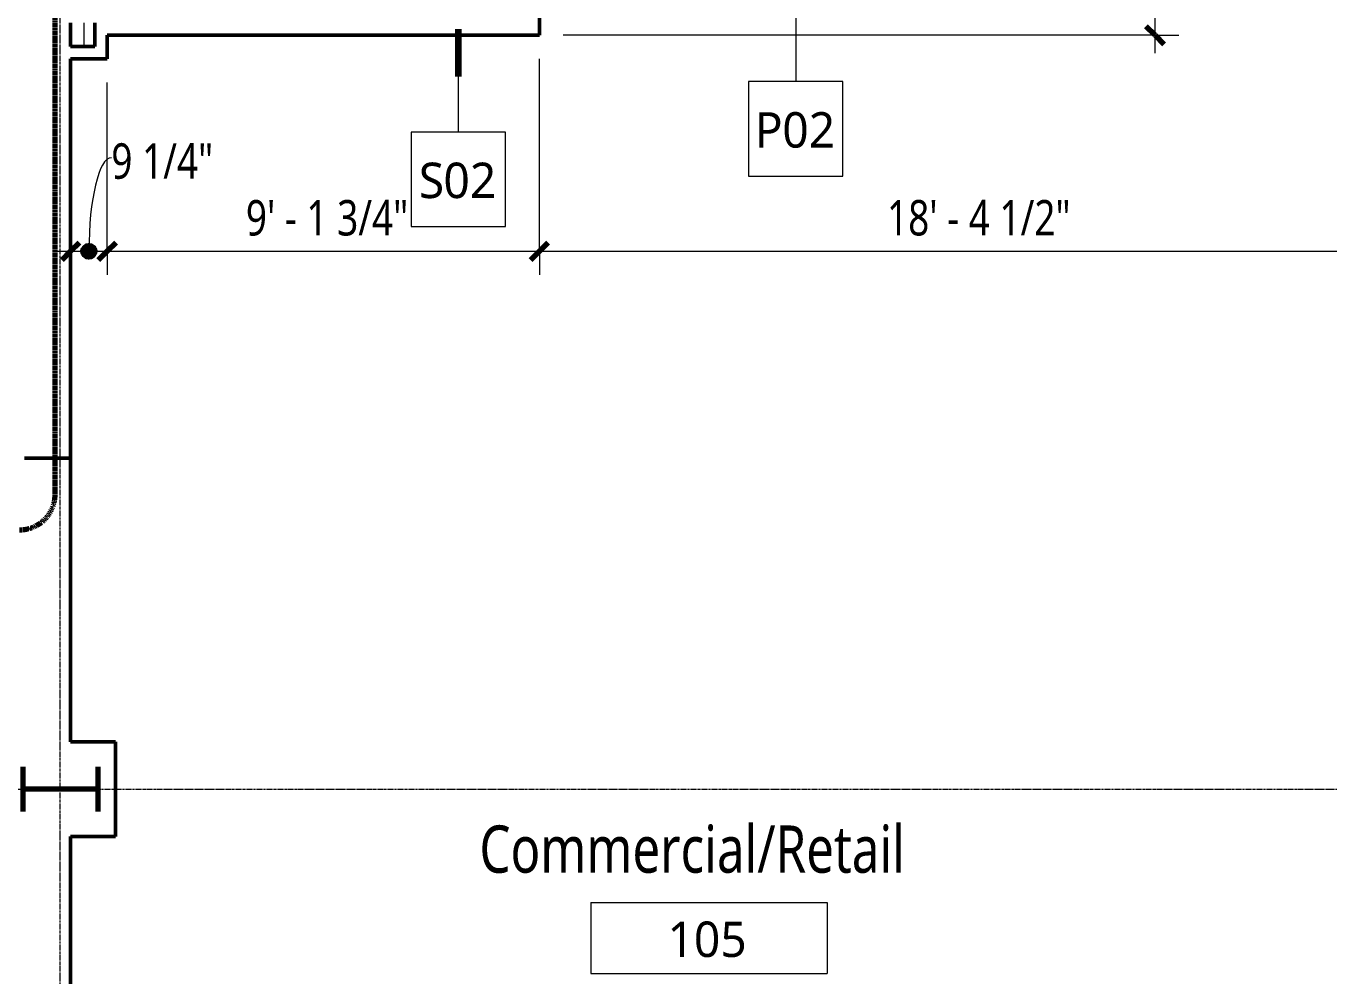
# Model space of a CAD drawing. Header units: inches. Extents: x -1548 to 1644, y -860 to 924.
# Drawn here: x -599.7 to -269, y -17.4 to 223.7 of the extents above; entities that cross this region are included whole.
import ezdxf

# ---------------------------------------------------------------- set-up
doc = ezdxf.new("R2010")
doc.units = ezdxf.units.IN
doc.header["$MEASUREMENT"] = 0
doc.linetypes.add('Dash Dot 3_16_', pattern=[0.3125, 0.1875, -0.0625, 0, -0.0625])
doc.linetypes.add('Grid Line', pattern=[0.875, 0.5, -0.125, 0.125, -0.125])
for name, color, linetype, lineweight in [('A-ANNO-DIMS', 211, 'Continuous', 9), ('A-ANNO-DIMS-96', 211, 'Continuous', 9), ('A-ANNO-SYMB', 150, 'Continuous', 9), ('A-AREA-IDEN', 2, 'Continuous', 9), ('A-WALL', 113, 'Continuous', 13), ('A-WALL-IDEN', 211, 'Continuous', 9), ('I-WALL', 2, 'Continuous', 13), ('S-COLS', 52, 'Continuous', 9), ('S-COLS-SYMB', 171, 'Continuous', 70), ('S-GRID', 1, 'Continuous', 9)]:
    doc.layers.add(name, color=color, linetype=linetype, lineweight=lineweight)
doc.styles.add('Trebuchet MS', font='trebuc.ttf', dxfattribs={"width": 0.8, "height": 9})
doc.styles.add('Trebuchet MS_1', font='trebuc.ttf', dxfattribs={"height": 9})
doc.styles.add('Trebuchet MS_B', font='trebucbd.ttf', dxfattribs={"width": 0.8, "height": 12})
doc.dimstyles.new('Linear_-_3_32__Trebuchet_MS', dxfattribs={"dimscale": 12, "dimtxt": 9.278558, "dimasz": 0.375, "dimexe": 0.5, "dimexo": 0.5, "dimgap": 0.125, "dimtad": 1, "dimdec": 4, "dimrnd": 0.0625, "dimzin": 3, "dimdsep": 46, "dimlunit": 4, "dimtxsty": 'Trebuchet MS', "dimblk1": 'OBLIQUE', "dimblk2": 'OBLIQUE', "dimsah": 1, "dimcen": 0.09, "dimdle": 0.375, "dimazin": 0, "dimtfac": 1, "dimtdec": 4, "dimtix": 1, "dimtmove": 0, "dimatfit": 3, "dimfxl": 1, "dimtvp": 1, "dimfrac": 2, "dimtolj": 1, "dimtzin": 0, "dimarcsym": 2})
doc.dimstyles.new('Linear_-_3_32__Trebuchet_MS_1', dxfattribs={"dimscale": 12, "dimtxt": 9.278558, "dimasz": 0.375, "dimexe": 0.5, "dimexo": 0.5, "dimgap": 0.125, "dimtad": 1, "dimdec": 4, "dimrnd": 0.0625, "dimzin": 3, "dimdsep": 46, "dimlunit": 4, "dimtxsty": 'Trebuchet MS', "dimblk1": 'OBLIQUE', "dimblk2": 'OBLIQUE', "dimsah": 1, "dimcen": 0.09, "dimdle": 0.375, "dimazin": 0, "dimtfac": 1, "dimtdec": 4, "dimtix": 1, "dimtmove": 1, "dimatfit": 3, "dimfxl": 1, "dimtvp": 1, "dimfrac": 2, "dimtolj": 1, "dimtzin": 0, "dimarcsym": 2})

# ---------------------------------------------------------------- blocks, each defined once
blk = doc.blocks.new('W Shapes-Column - W18x119-938864-L1')
at = {"layer": 'S-COLS-SYMB', "color": 250}
for p, q in [((-5.65, 9.5), (5.65, 9.5)), ((0, 9.5), (0, -9.5)), ((-5.65, -9.5), (5.65, -9.5))]:
    blk.add_line(p, q, dxfattribs=at)
blk = doc.blocks.new('Snowdon Towers Sample Structural_rvt-1-L1')
at = {"layer": 'S-COLS', "lineweight": 9, "rotation": 269.9999999999995}
blk.add_blockref('W Shapes-Column - W18x119-938864-L1', (-591, 30), dxfattribs=at)
blk = doc.blocks.new('Room Tag - Room Tag-516732-L1')
at = {"layer": 'A-AREA-IDEN'}
for p, q in [((-0.3125, 0), (-0.3125, -0.1875)), ((-0.3125, 0), (0.3125, 0)), ((0.3125, 0), (0.3125, -0.1875)), ((-0.3125, -0.1875), (0.3125, -0.1875))]:
    blk.add_line(p, q, dxfattribs=at)
blk = doc.blocks.new('DIMBLOCK18-L1')
at = {"layer": 'A-ANNO-DIMS-96', "lineweight": 70}
h = blk.add_hatch(color=256, dxfattribs=at)
edge = h.paths.add_edge_path()
edge.add_arc((-583.74, 166.55), 1.5, 0, 360)
at = {"layer": 'A-ANNO-DIMS-96'}
for p, q in [((-579.1, 166.55), (-579.1, 209.38)), ((-588.37, 166.55), (-588.37, 172.55)), ((-592.87, 166.55), (-579.1, 166.55)), ((-588.37, 166.55), (-588.37, 163.73)), ((-579.1, 166.55), (-579.1, 160.55))]:
    blk.add_line(p, q, dxfattribs=at)
at = {"layer": 'A-ANNO-DIMS-96', "lineweight": 70}
for p, q in [((-588.37, 166.55), (-586.12, 168.8)), ((-579.1, 166.55), (-576.85, 168.8)), ((-588.37, 166.55), (-590.62, 164.3)), ((-579.1, 166.55), (-581.35, 164.3))]:
    blk.add_line(p, q, dxfattribs=at)
blk.add_circle((-583.74, 166.55), 1.5, dxfattribs=at)
at = {"layer": 'A-ANNO-DIMS-96'}
blk.add_ellipse((-578.04, 166.55), major_axis=(0, 23.76), ratio=0.239869, start_param=0, end_param=1.570796, dxfattribs=at)
at = {"layer": 'A-ANNO-DIMS-96', "color": 0, "insert": (-578.04, 193.96), "char_height": 9, "width": 29.4398, "attachment_point": 1, "line_spacing_factor": 1.048425, "style": 'Trebuchet MS'}
blk.add_mtext('9 1/4"', dxfattribs=at)
blk = doc.blocks.new('_Oblique')
at = {"color": 0, "linetype": 'ByBlock', "lineweight": -2}
blk.add_line((-0.5, -0.5), (0.5, 0.5), dxfattribs=at)
blk = doc.blocks.new('DIMBLOCK19-L1')
at = {"layer": 'A-ANNO-DIMS-96'}
for p, q in [((-469.38, 166.55), (-469.38, 215.38)), ((-579.1, 166.55), (-579.1, 209.38)), ((-579.1, 166.55), (-469.38, 166.55)), ((-579.1, 166.55), (-579.1, 160.55)), ((-469.38, 166.55), (-469.38, 160.55))]:
    blk.add_line(p, q, dxfattribs=at)
at = {"layer": 'A-ANNO-DIMS-96', "lineweight": 70}
for p, q in [((-579.1, 166.55), (-576.85, 168.8)), ((-469.38, 166.55), (-467.13, 168.8)), ((-579.1, 166.55), (-581.35, 164.3)), ((-469.38, 166.55), (-471.63, 164.3))]:
    blk.add_line(p, q, dxfattribs=at)
at = {"layer": 'A-ANNO-DIMS-96', "color": 0, "insert": (-543.89, 179.56), "char_height": 9, "width": 47.1791, "attachment_point": 1, "line_spacing_factor": 1.048425, "style": 'Trebuchet MS'}
blk.add_mtext('9\' - 1 3/4"', dxfattribs=at)
blk = doc.blocks.new('DIMBLOCK20-L1')
at = {"layer": 'A-ANNO-DIMS-96'}
for p, q in [((-469.38, 166.55), (-469.38, 215.38)), ((-248.87, 166.55), (-248.87, 172.55)), ((-469.38, 166.55), (-244.37, 166.55)), ((-469.38, 166.55), (-469.38, 160.55)), ((-248.87, 166.55), (-248.87, 163.73))]:
    blk.add_line(p, q, dxfattribs=at)
at = {"layer": 'A-ANNO-DIMS-96', "lineweight": 70}
for p, q in [((-469.38, 166.55), (-467.13, 168.8)), ((-248.87, 166.55), (-246.62, 168.8)), ((-469.38, 166.55), (-471.63, 164.3)), ((-248.87, 166.55), (-251.12, 164.3))]:
    blk.add_line(p, q, dxfattribs=at)
at = {"layer": 'A-ANNO-DIMS-96', "color": 0, "insert": (-381.14, 179.56), "char_height": 9, "width": 52.8406, "attachment_point": 1, "line_spacing_factor": 1.048425, "style": 'Trebuchet MS'}
blk.add_mtext('18\' - 4 1/2"', dxfattribs=at)
blk = doc.blocks.new('DIMBLOCK21-L1')
at = {"layer": 'A-ANNO-DIMS-96'}
for p, q in [((-313.09, 216.88), (-313.09, 433.81)), ((-313.09, 429.31), (-319.09, 429.31)), ((-313.09, 429.31), (-310.27, 429.31)), ((-313.09, 221.38), (-463.38, 221.38)), ((-313.09, 221.38), (-307.09, 221.38))]:
    blk.add_line(p, q, dxfattribs=at)
at = {"layer": 'A-ANNO-DIMS-96', "lineweight": 70}
for p, q in [((-313.09, 429.31), (-315.34, 431.56)), ((-313.09, 429.31), (-310.84, 427.06)), ((-313.09, 221.38), (-315.34, 223.63)), ((-313.09, 221.38), (-310.84, 219.13))]:
    blk.add_line(p, q, dxfattribs=at)
at = {"layer": 'A-ANNO-DIMS-96', "color": 0, "insert": (-326.11, 298.61), "char_height": 9, "width": 64.1636, "attachment_point": 1, "rotation": 90, "line_spacing_factor": 1.048425, "style": 'Trebuchet MS'}
blk.add_mtext('17\' - 3 15/16"', dxfattribs=at)
blk = doc.blocks.new('Wall Tag - 1_4_-1225328-L1')
at = {"layer": 'A-WALL-IDEN'}
for p, q in [((-0.125, 0.125), (-0.125, -0.125)), ((0.125, 0.125), (-0.125, 0.125)), ((0.125, -0.125), (0.125, 0.125)), ((-0.125, -0.125), (0.125, -0.125))]:
    blk.add_line(p, q, dxfattribs=at)

msp = doc.modelspace()

# ---------------------------------------------------------------- linework, layer by layer
at = {"layer": 'A-ANNO-SYMB', "linetype": 'Dash Dot 3_16_', "lineweight": 70}
msp.add_line((-592.31081, 104.85932), (-592.31081, 508.6711), dxfattribs=at)
msp.add_arc((-601.31081, 104.85932), 9, 270, 0, dxfattribs=at)
at = {"layer": 'A-WALL', "lineweight": 50}
for p, q in [((-469.375, 243.1875), (-469.375, 221.375)), ((-582.22314, 224.5), (-582.22314, 218.5)), ((-588.375, 218.5), (-582.22314, 218.5)), ((-469.375, 221.375), (-579.09814, 221.375)), ((-579.09814, 221.375), (-579.09814, 215.375)), ((-579.09814, 215.375), (-588.375, 215.375)), ((-588.375, 114), (-588.375, 42)), ((-577, 42), (-588.375, 42)), ((-577, 18), (-577, 42)), ((-588.375, 18), (-588.375, -140.5)), ((-577, 18), (-588.375, 18))]:
    msp.add_line(p, q, dxfattribs=at)
at = {"layer": 'A-WALL'}
msp.add_line((-585, 224.5), (-585, 218.5), dxfattribs=at)
at = {"layer": 'A-WALL-IDEN'}
for p, q in [((-404.32103, 245.625), (-404.32103, 209.625)), ((-489.96627, 222.9375), (-489.96627, 196.8156))]:
    msp.add_line(p, q, dxfattribs=at)
at = {"layer": 'A-WALL-IDEN', "lineweight": 90}
msp.add_line((-489.96627, 222.9375), (-489.96627, 210.9375), dxfattribs=at)
at = {"layer": 'I-WALL', "lineweight": 50}
for p, q in [((-588.375, 224.5), (-588.375, 218.5)), ((-588.375, 215.375), (-588.375, 114)), ((-588.375, 114), (-600.125, 114))]:
    msp.add_line(p, q, dxfattribs=at)
at = {"layer": 'S-GRID', "linetype": 'Grid Line'}
for p, q in [((-591, -522.73665), (-591, 873.5494)), ((-1479.1199, 30), (1029.23722, 30))]:
    msp.add_line(p, q, dxfattribs=at)

# ---------------------------------------------------------------- block references
at = {"lineweight": 5}
msp.add_blockref('Snowdon Towers Sample Structural_rvt-1-L1', (0, 0), dxfattribs=at)
at = {"layer": 'A-AREA-IDEN', "xscale": 95.99999999999994, "yscale": 95.99999999999994, "zscale": 95.99999999999994}
msp.add_blockref('Room Tag - Room Tag-516732-L1', (-426.33502, 1.225), dxfattribs=at)
at = {"layer": 'A-WALL-IDEN', "xscale": 95.99999999999994, "yscale": 95.99999999999994, "zscale": 95.99999999999994}
for p in [(-404.32103, 197.625), (-489.96627, 184.8156)]:
    msp.add_blockref('Wall Tag - 1_4_-1225328-L1', p, dxfattribs=at)

# ---------------------------------------------------------------- texts
at = {"layer": 'A-AREA-IDEN', "attachment_point": 1}
for s, insert, char_height, width, style in [('Commercial/Retail', (-484.61974, 20.81128), 12, 141.0768, 'Trebuchet MS_B'), ('105', (-436.87176, -3.58063), 9, 24.543, 'Trebuchet MS_1')]:
    msp.add_mtext(s, dxfattribs=dict(at, insert=insert, char_height=char_height, width=width, style=style))
at = {"layer": 'A-WALL-IDEN', "char_height": 9, "attachment_point": 1, "style": 'Trebuchet MS_1'}
for s, insert, width in [('P', (-414.72469, 201.85894), 8.484), ('02', (-407.72469, 201.85894), 16.362), ('S', (-499.99199, 189.04954), 7.575), ('02', (-493.74199, 189.04954), 16.362)]:
    msp.add_mtext(s, dxfattribs=dict(at, insert=insert, width=width))

# ---------------------------------------------------------------- dimensions: what is measured, and where the dimension line sits
at = {"layer": 'A-ANNO-DIMS'}
dim = msp.add_linear_dim(base=(-313.09134, 429.3125), p1=(-469.375, 221.375), p2=(-316.27332, 429.3125), angle=90, dimstyle='Linear_-_3_32__Trebuchet_MS', override={"dimpost": '<>', "dimfxl": 258.221087}, dxfattribs=at)
dim.commit()
dim.dimension.update_dxf_attribs({"geometry": 'DIMBLOCK21-L1', "text_midpoint": (-319.18527, 325.34375)})
for base, p1, p2, override, picture, middle in [((-469.375, 166.54703), (-579.09814, 215.375), (-469.375, 221.375), {"dimpost": '<>', "dimfxl": 109.887063}, 'DIMBLOCK19-L1', (-524.23657, 172.64097)), ((-248.875, 166.54703), (-469.375, 221.375), (-248.875, 169.72901), {"dimpost": '<>', "dimfxl": 226.467565}, 'DIMBLOCK20-L1', (-359.125, 172.62582))]:
    dim = msp.add_linear_dim(base=base, p1=p1, p2=p2, dimstyle='Linear_-_3_32__Trebuchet_MS', override=override, dxfattribs=at)
    dim.commit()
    dim.dimension.update_dxf_attribs({"geometry": picture, "text_midpoint": middle})
dim = msp.add_linear_dim(base=(-579.09814, 166.54703), p1=(-588.375, 169.72901), p2=(-579.09814, 215.375), dimstyle='Linear_-_3_32__Trebuchet_MS_1', override={"dimpost": '<>', "dimfxl": 46.579142}, dxfattribs=at)
dim.commit()
dim.dimension.update_dxf_attribs({"geometry": 'DIMBLOCK18-L1', "text_midpoint": (-563.31696, 187.96191), "dimtype": 160})

doc.saveas('drawing.dxf')
